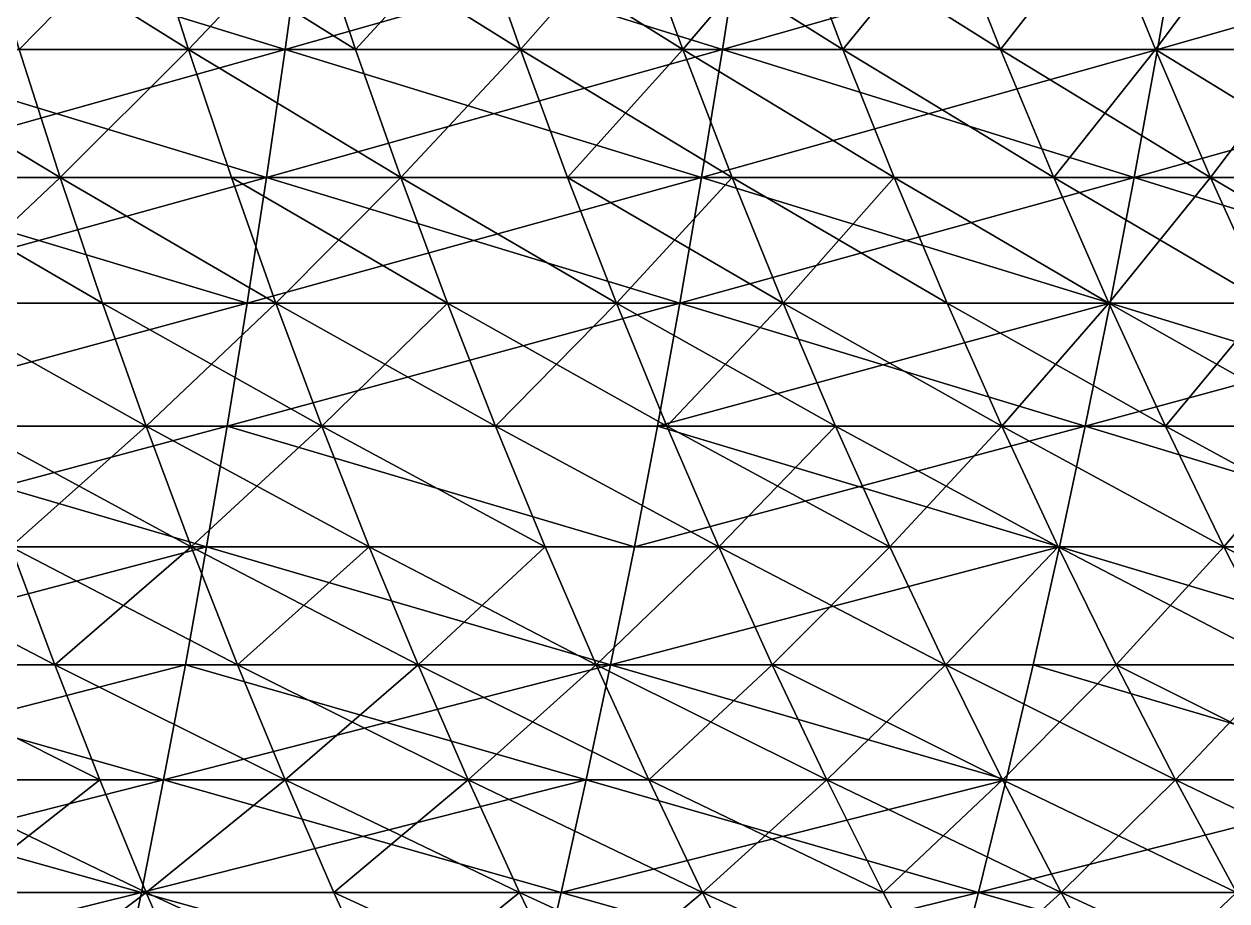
# Model space of a CAD drawing. Header units: millimetres. Extents: x -3250 to 6200, y -3250 to 3250.
# Drawn here: x 4213 to 4363.8, y -573.8 to -463.8 of the extents above; entities that cross this region are included whole.
import ezdxf

# ---------------------------------------------------------------- set-up
doc = ezdxf.new("R2010")
doc.units = ezdxf.units.MM
doc.header["$MEASUREMENT"] = 0
doc.layers.add('MESH_3D', color=2, linetype='CONTINUOUS')

msp = doc.modelspace()

# ---------------------------------------------------------------- linework, layer by layer
at = {"layer": 'MESH_3D'}
for points in [[(4192.62, -450.66, 573.36), (4245.74, -466.99, 595.05), (4190.63, -466.99, 584.63)], [(4248.01, -450.66, 26116.16), (4192.62, -450.66, 26126.64), (4190.63, -466.99, 26115.37)], [(4248.01, -450.66, 26116.16), (4190.63, -466.99, 26115.37), (4245.74, -466.99, 26104.95)], [(4192.62, -450.66, 573.36), (4248.01, -450.66, 583.84), (4245.74, -466.99, 595.05)], [(4212.38, -466.99, 1943.67), (4228.39, -450.66, 1964.4), (4207.42, -450.66, 1953.98)], [(4233.61, -466.99, 24745.78), (4207.42, -450.66, 24746.02), (4228.39, -450.66, 24735.6)], [(4233.61, -466.99, 24745.78), (4212.38, -466.99, 24756.33), (4207.42, -450.66, 24746.02)], [(4212.38, -466.99, 1943.67), (4233.61, -466.99, 1954.22), (4228.39, -450.66, 1964.4)], [(4233.61, -466.99, 1954.22), (4249.08, -450.66, 1975.34), (4228.39, -450.66, 1964.4)], [(4254.56, -466.99, 24734.71), (4228.39, -450.66, 24735.6), (4249.08, -450.66, 24724.66)], [(4254.56, -466.99, 24734.71), (4233.61, -466.99, 24745.78), (4228.39, -450.66, 24735.6)], [(4233.61, -466.99, 1954.22), (4254.56, -466.99, 1965.29), (4249.08, -450.66, 1975.34)], [(4248.01, -450.66, 583.84), (4300.57, -466.99, 606.85), (4245.74, -466.99, 595.05)], [(4303.12, -450.66, 26104.3), (4245.74, -466.99, 26104.95), (4300.57, -466.99, 26093.15)], [(4303.12, -450.66, 26104.3), (4248.01, -450.66, 26116.16), (4245.74, -466.99, 26104.95)], [(4248.01, -450.66, 583.84), (4303.12, -450.66, 595.7), (4300.57, -466.99, 606.85)], [(4254.56, -466.99, 1965.29), (4269.5, -450.66, 1986.79), (4249.08, -450.66, 1975.34)], [(4275.22, -466.99, 24723.11), (4254.56, -466.99, 24734.71), (4249.08, -450.66, 24724.66)], [(4275.22, -466.99, 24723.11), (4249.08, -450.66, 24724.66), (4269.5, -450.66, 24713.21)], [(4254.56, -466.99, 1965.29), (4275.22, -466.99, 1976.89), (4269.5, -450.66, 1986.79)], [(4275.22, -466.99, 1976.89), (4289.63, -450.66, 1998.75), (4269.5, -450.66, 1986.79)], [(4295.6, -466.99, 24711.01), (4269.5, -450.66, 24713.21), (4289.63, -450.66, 24701.25)], [(4295.6, -466.99, 24711.01), (4275.22, -466.99, 24723.11), (4269.5, -450.66, 24713.21)], [(4275.22, -466.99, 1976.89), (4295.6, -466.99, 1988.99), (4289.63, -450.66, 1998.75)], [(4295.6, -466.99, 1988.99), (4309.46, -450.66, 2011.21), (4289.63, -450.66, 1998.75)], [(4315.66, -466.99, 24698.4), (4289.63, -450.66, 24701.25), (4309.46, -450.66, 24688.79)], [(4315.66, -466.99, 24698.4), (4295.6, -466.99, 24711.01), (4289.63, -450.66, 24701.25)], [(4295.6, -466.99, 1988.99), (4315.66, -466.99, 2001.6), (4309.46, -450.66, 2011.21)], [(4300.57, -466.99, 606.85), (4357.92, -450.66, 608.92), (4355.09, -466.99, 620.01)], [(4303.12, -450.66, 595.7), (4357.92, -450.66, 608.92), (4300.57, -466.99, 606.85)], [(4357.92, -450.66, 26091.08), (4303.12, -450.66, 26104.3), (4300.57, -466.99, 26093.15)], [(4357.92, -450.66, 26091.08), (4300.57, -466.99, 26093.15), (4355.09, -466.99, 26079.99)], [(4315.66, -466.99, 2001.6), (4328.96, -450.66, 2024.15), (4309.46, -450.66, 2011.21)], [(4335.41, -466.99, 24685.3), (4309.46, -450.66, 24688.79), (4328.96, -450.66, 24675.85)], [(4335.41, -466.99, 24685.3), (4315.66, -466.99, 24698.4), (4309.46, -450.66, 24688.79)], [(4315.66, -466.99, 2001.6), (4335.41, -466.99, 2014.7), (4328.96, -450.66, 2024.15)], [(4335.41, -466.99, 2014.7), (4348.14, -450.66, 2037.58), (4328.96, -450.66, 2024.15)], [(4348.14, -450.66, 24662.42), (4335.41, -466.99, 24685.3), (4328.96, -450.66, 24675.85)], [(4335.41, -466.99, 2014.7), (4354.82, -466.99, 2028.29), (4348.14, -450.66, 2037.58)], [(4354.82, -466.99, 24671.71), (4335.41, -466.99, 24685.3), (4348.14, -450.66, 24662.42)], [(4354.82, -466.99, 2028.29), (4366.98, -450.66, 2051.49), (4348.14, -450.66, 2037.58)], [(4373.89, -466.99, 24657.63), (4354.82, -466.99, 24671.71), (4348.14, -450.66, 24662.42)], [(4373.89, -466.99, 24657.63), (4348.14, -450.66, 24662.42), (4366.98, -450.66, 24648.51)], [(4354.82, -466.99, 2028.29), (4373.89, -466.99, 2042.37), (4366.98, -450.66, 2051.49)], [(4357.92, -450.66, 608.92), (4409.27, -466.99, 634.53), (4355.09, -466.99, 620.01)], [(4412.37, -450.66, 26076.48), (4357.92, -450.66, 26091.08), (4355.09, -466.99, 26079.99)], [(4412.37, -450.66, 26076.48), (4355.09, -466.99, 26079.99), (4409.27, -466.99, 26065.47)], [(4357.92, -450.66, 608.92), (4412.37, -450.66, 623.52), (4409.27, -466.99, 634.53)], [(4190.63, -466.99, 584.63), (4243.39, -483.04, 606.66), (4188.57, -483.04, 596.29)], [(4245.74, -466.99, 26104.95), (4190.63, -466.99, 26115.37), (4188.57, -483.04, 26103.71)], [(4245.74, -466.99, 26104.95), (4188.57, -483.04, 26103.71), (4243.39, -483.04, 26093.34)], [(4190.63, -466.99, 584.63), (4245.74, -466.99, 595.05), (4243.39, -483.04, 606.66)], [(4190.91, -466.99, 1933.66), (4217.52, -483.04, 1933), (4212.38, -466.99, 1943.67)], [(4195.78, -483.04, 1922.86), (4217.52, -483.04, 1933), (4190.91, -466.99, 1933.66)], [(4217.52, -483.04, 24767), (4190.91, -466.99, 24766.34), (4212.38, -466.99, 24756.33)], [(4217.52, -483.04, 24767), (4195.78, -483.04, 24777.14), (4190.91, -466.99, 24766.34)], [(4217.52, -483.04, 1933), (4233.61, -466.99, 1954.22), (4212.38, -466.99, 1943.67)], [(4233.61, -466.99, 24745.78), (4217.52, -483.04, 24767), (4212.38, -466.99, 24756.33)], [(4217.52, -483.04, 1933), (4239.01, -483.04, 1943.68), (4233.61, -466.99, 1954.22)], [(4239.01, -483.04, 24756.32), (4217.52, -483.04, 24767), (4233.61, -466.99, 24745.78)], [(4233.61, -466.99, 1954.22), (4260.22, -483.04, 1954.89), (4254.56, -466.99, 1965.29)], [(4239.01, -483.04, 1943.68), (4260.22, -483.04, 1954.89), (4233.61, -466.99, 1954.22)], [(4260.22, -483.04, 24745.11), (4239.01, -483.04, 24756.32), (4233.61, -466.99, 24745.78)], [(4260.22, -483.04, 24745.11), (4233.61, -466.99, 24745.78), (4254.56, -466.99, 24734.71)], [(4243.39, -483.04, 606.66), (4300.57, -466.99, 606.85), (4297.94, -483.04, 618.4)], [(4245.74, -466.99, 595.05), (4300.57, -466.99, 606.85), (4243.39, -483.04, 606.66)], [(4297.94, -483.04, 26081.6), (4245.74, -466.99, 26104.95), (4243.39, -483.04, 26093.34)], [(4300.57, -466.99, 26093.15), (4245.74, -466.99, 26104.95), (4297.94, -483.04, 26081.6)], [(4260.22, -483.04, 1954.89), (4275.22, -466.99, 1976.89), (4254.56, -466.99, 1965.29)], [(4275.22, -466.99, 24723.11), (4260.22, -483.04, 24745.11), (4254.56, -466.99, 24734.71)], [(4260.22, -483.04, 1954.89), (4281.15, -483.04, 1966.63), (4275.22, -466.99, 1976.89)], [(4281.15, -483.04, 24733.37), (4260.22, -483.04, 24745.11), (4275.22, -466.99, 24723.11)], [(4281.15, -483.04, 1966.63), (4295.6, -466.99, 1988.99), (4275.22, -466.99, 1976.89)], [(4301.77, -483.04, 24721.12), (4281.15, -483.04, 24733.37), (4275.22, -466.99, 24723.11)], [(4301.77, -483.04, 24721.12), (4275.22, -466.99, 24723.11), (4295.6, -466.99, 24711.01)], [(4281.15, -483.04, 1966.63), (4301.77, -483.04, 1978.88), (4295.6, -466.99, 1988.99)], [(4295.6, -466.99, 1988.99), (4322.09, -483.04, 1991.65), (4315.66, -466.99, 2001.6)], [(4301.77, -483.04, 1978.88), (4322.09, -483.04, 1991.65), (4295.6, -466.99, 1988.99)], [(4322.09, -483.04, 24708.35), (4295.6, -466.99, 24711.01), (4315.66, -466.99, 24698.4)], [(4322.09, -483.04, 24708.35), (4301.77, -483.04, 24721.12), (4295.6, -466.99, 24711.01)], [(4300.57, -466.99, 606.85), (4352.17, -483.04, 631.49), (4297.94, -483.04, 618.4)], [(4355.09, -466.99, 26079.99), (4300.57, -466.99, 26093.15), (4297.94, -483.04, 26081.6)], [(4355.09, -466.99, 26079.99), (4297.94, -483.04, 26081.6), (4352.17, -483.04, 26068.51)], [(4300.57, -466.99, 606.85), (4355.09, -466.99, 620.01), (4352.17, -483.04, 631.49)], [(4315.66, -466.99, 2001.6), (4342.08, -483.04, 2004.92), (4335.41, -466.99, 2014.7)], [(4322.09, -483.04, 1991.65), (4342.08, -483.04, 2004.92), (4315.66, -466.99, 2001.6)], [(4342.08, -483.04, 24695.08), (4315.66, -466.99, 24698.4), (4335.41, -466.99, 24685.3)], [(4342.08, -483.04, 24695.08), (4322.09, -483.04, 24708.35), (4315.66, -466.99, 24698.4)], [(4342.08, -483.04, 2004.92), (4354.82, -466.99, 2028.29), (4335.41, -466.99, 2014.7)], [(4361.73, -483.04, 24681.32), (4335.41, -466.99, 24685.3), (4354.82, -466.99, 24671.71)], [(4361.73, -483.04, 24681.32), (4342.08, -483.04, 24695.08), (4335.41, -466.99, 24685.3)], [(4342.08, -483.04, 2004.92), (4361.73, -483.04, 2018.68), (4354.82, -466.99, 2028.29)], [(4352.17, -483.04, 631.49), (4409.27, -466.99, 634.53), (4406.06, -483.04, 645.93)], [(4355.09, -466.99, 620.01), (4409.27, -466.99, 634.53), (4352.17, -483.04, 631.49)], [(4409.27, -466.99, 26065.47), (4352.17, -483.04, 26068.51), (4406.06, -483.04, 26054.07)], [(4409.27, -466.99, 26065.47), (4355.09, -466.99, 26079.99), (4352.17, -483.04, 26068.51)], [(4361.73, -483.04, 2018.68), (4373.89, -466.99, 2042.37), (4354.82, -466.99, 2028.29)], [(4381.04, -483.04, 24667.08), (4354.82, -466.99, 24671.71), (4373.89, -466.99, 24657.63)], [(4381.04, -483.04, 24667.08), (4361.73, -483.04, 24681.32), (4354.82, -466.99, 24671.71)], [(4361.73, -483.04, 2018.68), (4381.04, -483.04, 2032.92), (4373.89, -466.99, 2042.37)], [(4188.57, -483.04, 596.29), (4240.97, -498.79, 618.66), (4186.45, -498.79, 608.34)], [(4243.39, -483.04, 26093.34), (4188.57, -483.04, 26103.71), (4186.45, -498.79, 26091.66)], [(4243.39, -483.04, 26093.34), (4186.45, -498.79, 26091.66), (4240.97, -498.79, 26081.34)], [(4188.57, -483.04, 596.29), (4243.39, -483.04, 606.66), (4240.97, -498.79, 618.66)], [(4195.78, -483.04, 1922.86), (4222.83, -498.79, 1921.97), (4217.52, -483.04, 1933)], [(4200.81, -498.79, 1911.71), (4222.83, -498.79, 1921.97), (4195.78, -483.04, 1922.86)], [(4217.52, -483.04, 24767), (4200.81, -498.79, 24788.29), (4195.78, -483.04, 24777.14)], [(4222.83, -498.79, 24778.03), (4200.81, -498.79, 24788.29), (4217.52, -483.04, 24767)], [(4217.52, -483.04, 1933), (4244.59, -498.79, 1932.79), (4239.01, -483.04, 1943.68)], [(4222.83, -498.79, 1921.97), (4244.59, -498.79, 1932.79), (4217.52, -483.04, 1933)], [(4244.59, -498.79, 24767.21), (4222.83, -498.79, 24778.03), (4217.52, -483.04, 24767)], [(4244.59, -498.79, 24767.21), (4217.52, -483.04, 24767), (4239.01, -483.04, 24756.32)], [(4244.59, -498.79, 1932.79), (4260.22, -483.04, 1954.89), (4239.01, -483.04, 1943.68)], [(4266.08, -498.79, 24755.86), (4244.59, -498.79, 24767.21), (4239.01, -483.04, 24756.32)], [(4266.08, -498.79, 24755.86), (4239.01, -483.04, 24756.32), (4260.22, -483.04, 24745.11)], [(4243.39, -483.04, 606.66), (4295.21, -498.79, 630.33), (4240.97, -498.79, 618.66)], [(4297.94, -483.04, 26081.6), (4243.39, -483.04, 26093.34), (4240.97, -498.79, 26081.34)], [(4297.94, -483.04, 26081.6), (4240.97, -498.79, 26081.34), (4295.21, -498.79, 26069.67)], [(4243.39, -483.04, 606.66), (4297.94, -483.04, 618.4), (4295.21, -498.79, 630.33)], [(4244.59, -498.79, 1932.79), (4266.08, -498.79, 1944.14), (4260.22, -483.04, 1954.89)], [(4260.22, -483.04, 1954.89), (4287.27, -498.79, 1956.03), (4281.15, -483.04, 1966.63)], [(4266.08, -498.79, 1944.14), (4287.27, -498.79, 1956.03), (4260.22, -483.04, 1954.89)], [(4287.27, -498.79, 24743.97), (4266.08, -498.79, 24755.86), (4260.22, -483.04, 24745.11)], [(4287.27, -498.79, 24743.97), (4260.22, -483.04, 24745.11), (4281.15, -483.04, 24733.37)], [(4287.27, -498.79, 1956.03), (4301.77, -483.04, 1978.88), (4281.15, -483.04, 1966.63)], [(4308.16, -498.79, 24731.56), (4287.27, -498.79, 24743.97), (4281.15, -483.04, 24733.37)], [(4308.16, -498.79, 24731.56), (4281.15, -483.04, 24733.37), (4301.77, -483.04, 24721.12)], [(4287.27, -498.79, 1956.03), (4308.16, -498.79, 1968.44), (4301.77, -483.04, 1978.88)], [(4297.94, -483.04, 618.4), (4349.15, -498.79, 643.35), (4295.21, -498.79, 630.33)], [(4352.17, -483.04, 26068.51), (4295.21, -498.79, 26069.67), (4349.15, -498.79, 26056.65)], [(4352.17, -483.04, 26068.51), (4297.94, -483.04, 26081.6), (4295.21, -498.79, 26069.67)], [(4297.94, -483.04, 618.4), (4352.17, -483.04, 631.49), (4349.15, -498.79, 643.35)], [(4308.16, -498.79, 1968.44), (4322.09, -483.04, 1991.65), (4301.77, -483.04, 1978.88)], [(4328.73, -498.79, 24718.63), (4301.77, -483.04, 24721.12), (4322.09, -483.04, 24708.35)], [(4328.73, -498.79, 24718.63), (4308.16, -498.79, 24731.56), (4301.77, -483.04, 24721.12)], [(4308.16, -498.79, 1968.44), (4328.73, -498.79, 1981.37), (4322.09, -483.04, 1991.65)], [(4322.09, -483.04, 1991.65), (4348.98, -498.79, 1994.8), (4342.08, -483.04, 2004.92)], [(4328.73, -498.79, 1981.37), (4348.98, -498.79, 1994.8), (4322.09, -483.04, 1991.65)], [(4348.98, -498.79, 24705.2), (4322.09, -483.04, 24708.35), (4342.08, -483.04, 24695.08)], [(4348.98, -498.79, 24705.2), (4328.73, -498.79, 24718.63), (4322.09, -483.04, 24708.35)], [(4348.98, -498.79, 1994.8), (4361.73, -483.04, 2018.68), (4342.08, -483.04, 2004.92)], [(4368.88, -498.79, 24691.26), (4342.08, -483.04, 24695.08), (4361.73, -483.04, 24681.32)], [(4368.88, -498.79, 24691.26), (4348.98, -498.79, 24705.2), (4342.08, -483.04, 24695.08)], [(4348.98, -498.79, 1994.8), (4368.88, -498.79, 2008.74), (4361.73, -483.04, 2018.68)], [(4352.17, -483.04, 631.49), (4402.75, -498.79, 657.71), (4349.15, -498.79, 643.35)], [(4402.75, -498.79, 26042.29), (4352.17, -483.04, 26068.51), (4349.15, -498.79, 26056.65)], [(4352.17, -483.04, 631.49), (4406.06, -483.04, 645.93), (4402.75, -498.79, 657.71)], [(4406.06, -483.04, 26054.07), (4352.17, -483.04, 26068.51), (4402.75, -498.79, 26042.29)], [(4361.73, -483.04, 2018.68), (4388.43, -498.79, 2023.17), (4381.04, -483.04, 2032.92)], [(4368.88, -498.79, 2008.74), (4388.43, -498.79, 2023.17), (4361.73, -483.04, 2018.68)], [(4381.04, -483.04, 24667.08), (4368.88, -498.79, 24691.26), (4361.73, -483.04, 24681.32)], [(4184.25, -514.23, 620.78), (4240.97, -498.79, 618.66), (4238.46, -514.23, 631.04)], [(4186.45, -498.79, 608.34), (4240.97, -498.79, 618.66), (4184.25, -514.23, 620.78)], [(4240.97, -498.79, 26081.34), (4186.45, -498.79, 26091.66), (4184.25, -514.23, 26079.22)], [(4240.97, -498.79, 26081.34), (4184.25, -514.23, 26079.22), (4238.46, -514.23, 26068.96)], [(4200.81, -498.79, 1911.71), (4228.31, -514.23, 1910.6), (4222.83, -498.79, 1921.97)], [(4206.01, -514.23, 1900.19), (4228.31, -514.23, 1910.6), (4200.81, -498.79, 1911.71)], [(4228.31, -514.23, 24789.4), (4206.01, -514.23, 24799.81), (4200.81, -498.79, 24788.29)], [(4228.31, -514.23, 24789.4), (4200.81, -498.79, 24788.29), (4222.83, -498.79, 24778.03)], [(4228.31, -514.23, 1910.6), (4244.59, -498.79, 1932.79), (4222.83, -498.79, 1921.97)], [(4250.35, -514.23, 24778.45), (4222.83, -498.79, 24778.03), (4244.59, -498.79, 24767.21)], [(4250.35, -514.23, 24778.45), (4228.31, -514.23, 24789.4), (4222.83, -498.79, 24778.03)], [(4228.31, -514.23, 1910.6), (4250.35, -514.23, 1921.55), (4244.59, -498.79, 1932.79)], [(4238.46, -514.23, 631.04), (4295.21, -498.79, 630.33), (4292.4, -514.23, 642.64)], [(4240.97, -498.79, 618.66), (4295.21, -498.79, 630.33), (4238.46, -514.23, 631.04)], [(4295.21, -498.79, 26069.67), (4240.97, -498.79, 26081.34), (4238.46, -514.23, 26068.96)], [(4295.21, -498.79, 26069.67), (4238.46, -514.23, 26068.96), (4292.4, -514.23, 26057.36)], [(4250.35, -514.23, 1921.55), (4266.08, -498.79, 1944.14), (4244.59, -498.79, 1932.79)], [(4272.12, -514.23, 24766.95), (4244.59, -498.79, 24767.21), (4266.08, -498.79, 24755.86)], [(4272.12, -514.23, 24766.95), (4250.35, -514.23, 24778.45), (4244.59, -498.79, 24767.21)], [(4250.35, -514.23, 1921.55), (4272.12, -514.23, 1933.05), (4266.08, -498.79, 1944.14)], [(4272.12, -514.23, 1933.05), (4287.27, -498.79, 1956.03), (4266.08, -498.79, 1944.14)], [(4293.58, -514.23, 24754.91), (4272.12, -514.23, 24766.95), (4266.08, -498.79, 24755.86)], [(4293.58, -514.23, 24754.91), (4266.08, -498.79, 24755.86), (4287.27, -498.79, 24743.97)], [(4272.12, -514.23, 1933.05), (4293.58, -514.23, 1945.09), (4287.27, -498.79, 1956.03)], [(4287.27, -498.79, 1956.03), (4314.74, -514.23, 1957.66), (4308.16, -498.79, 1968.44)], [(4293.58, -514.23, 1945.09), (4314.74, -514.23, 1957.66), (4287.27, -498.79, 1956.03)], [(4308.16, -498.79, 24731.56), (4293.58, -514.23, 24754.91), (4287.27, -498.79, 24743.97)], [(4295.21, -498.79, 630.33), (4346.03, -514.23, 655.59), (4292.4, -514.23, 642.64)], [(4349.15, -498.79, 26056.65), (4295.21, -498.79, 26069.67), (4292.4, -514.23, 26057.36)], [(4349.15, -498.79, 26056.65), (4292.4, -514.23, 26057.36), (4346.03, -514.23, 26044.41)], [(4314.74, -514.23, 24742.34), (4293.58, -514.23, 24754.91), (4308.16, -498.79, 24731.56)], [(4295.21, -498.79, 630.33), (4349.15, -498.79, 643.35), (4346.03, -514.23, 655.59)], [(4308.16, -498.79, 1968.44), (4335.58, -514.23, 1970.76), (4328.73, -498.79, 1981.37)], [(4314.74, -514.23, 1957.66), (4335.58, -514.23, 1970.76), (4308.16, -498.79, 1968.44)], [(4335.58, -514.23, 24729.24), (4314.74, -514.23, 24742.34), (4308.16, -498.79, 24731.56)], [(4335.58, -514.23, 24729.24), (4308.16, -498.79, 24731.56), (4328.73, -498.79, 24718.63)], [(4335.58, -514.23, 1970.76), (4348.98, -498.79, 1994.8), (4328.73, -498.79, 1981.37)], [(4356.09, -514.23, 24715.63), (4335.58, -514.23, 24729.24), (4328.73, -498.79, 24718.63)], [(4356.09, -514.23, 24715.63), (4328.73, -498.79, 24718.63), (4348.98, -498.79, 24705.2)], [(4335.58, -514.23, 1970.76), (4356.09, -514.23, 1984.37), (4348.98, -498.79, 1994.8)], [(4349.15, -498.79, 643.35), (4399.33, -514.23, 669.87), (4346.03, -514.23, 655.59)], [(4402.75, -498.79, 26042.29), (4346.03, -514.23, 26044.41), (4399.33, -514.23, 26030.13)], [(4402.75, -498.79, 26042.29), (4349.15, -498.79, 26056.65), (4346.03, -514.23, 26044.41)], [(4356.09, -514.23, 1984.37), (4368.88, -498.79, 2008.74), (4348.98, -498.79, 1994.8)], [(4376.25, -514.23, 24701.52), (4348.98, -498.79, 24705.2), (4368.88, -498.79, 24691.26)], [(4376.25, -514.23, 24701.52), (4356.09, -514.23, 24715.63), (4348.98, -498.79, 24705.2)], [(4349.15, -498.79, 643.35), (4402.75, -498.79, 657.71), (4399.33, -514.23, 669.87)], [(4356.09, -514.23, 1984.37), (4376.25, -514.23, 1998.48), (4368.88, -498.79, 2008.74)], [(4184.25, -514.23, 620.78), (4235.89, -529.35, 643.79), (4182, -529.35, 633.6)], [(4238.46, -514.23, 26068.96), (4184.25, -514.23, 26079.22), (4182, -529.35, 26066.4)], [(4238.46, -514.23, 26068.96), (4182, -529.35, 26066.4), (4235.89, -529.35, 26056.21)], [(4184.25, -514.23, 620.78), (4238.46, -514.23, 631.04), (4235.89, -529.35, 643.79)], [(4206.01, -514.23, 1900.19), (4233.96, -529.35, 1898.87), (4228.31, -514.23, 1910.6)], [(4211.36, -529.35, 1888.33), (4233.96, -529.35, 1898.87), (4206.01, -514.23, 1900.19)], [(4228.31, -514.23, 24789.4), (4211.36, -529.35, 24811.67), (4206.01, -514.23, 24799.81)], [(4233.96, -529.35, 24801.13), (4211.36, -529.35, 24811.67), (4228.31, -514.23, 24789.4)], [(4233.96, -529.35, 1898.87), (4250.35, -514.23, 1921.55), (4228.31, -514.23, 1910.6)], [(4256.29, -529.35, 24790.03), (4233.96, -529.35, 24801.13), (4228.31, -514.23, 24789.4)], [(4256.29, -529.35, 24790.03), (4228.31, -514.23, 24789.4), (4250.35, -514.23, 24778.45)], [(4233.96, -529.35, 1898.87), (4256.29, -529.35, 1909.97), (4250.35, -514.23, 1921.55)], [(4238.46, -514.23, 631.04), (4289.51, -529.35, 655.33), (4235.89, -529.35, 643.79)], [(4289.51, -529.35, 26044.67), (4238.46, -514.23, 26068.96), (4235.89, -529.35, 26056.21)], [(4238.46, -514.23, 631.04), (4292.4, -514.23, 642.64), (4289.51, -529.35, 655.33)], [(4292.4, -514.23, 26057.36), (4238.46, -514.23, 26068.96), (4289.51, -529.35, 26044.67)], [(4250.35, -514.23, 1921.55), (4278.34, -529.35, 1921.62), (4272.12, -514.23, 1933.05)], [(4256.29, -529.35, 1909.97), (4278.34, -529.35, 1921.62), (4250.35, -514.23, 1921.55)], [(4278.34, -529.35, 24778.38), (4256.29, -529.35, 24790.03), (4250.35, -514.23, 24778.45)], [(4278.34, -529.35, 24778.38), (4250.35, -514.23, 24778.45), (4272.12, -514.23, 24766.95)], [(4272.12, -514.23, 1933.05), (4300.09, -529.35, 1933.82), (4293.58, -514.23, 1945.09)], [(4278.34, -529.35, 1921.62), (4300.09, -529.35, 1933.82), (4272.12, -514.23, 1933.05)], [(4300.09, -529.35, 24766.18), (4278.34, -529.35, 24778.38), (4272.12, -514.23, 24766.95)], [(4300.09, -529.35, 24766.18), (4272.12, -514.23, 24766.95), (4293.58, -514.23, 24754.91)], [(4292.4, -514.23, 642.64), (4342.82, -529.35, 668.2), (4289.51, -529.35, 655.33)], [(4346.03, -514.23, 26044.41), (4292.4, -514.23, 26057.36), (4289.51, -529.35, 26044.67)], [(4346.03, -514.23, 26044.41), (4289.51, -529.35, 26044.67), (4342.82, -529.35, 26031.8)], [(4292.4, -514.23, 642.64), (4346.03, -514.23, 655.59), (4342.82, -529.35, 668.2)], [(4300.09, -529.35, 1933.82), (4314.74, -514.23, 1957.66), (4293.58, -514.23, 1945.09)], [(4321.53, -529.35, 24753.44), (4300.09, -529.35, 24766.18), (4293.58, -514.23, 24754.91)], [(4321.53, -529.35, 24753.44), (4293.58, -514.23, 24754.91), (4314.74, -514.23, 24742.34)], [(4300.09, -529.35, 1933.82), (4321.53, -529.35, 1946.56), (4314.74, -514.23, 1957.66)], [(4321.53, -529.35, 1946.56), (4335.58, -514.23, 1970.76), (4314.74, -514.23, 1957.66)], [(4342.64, -529.35, 24740.17), (4321.53, -529.35, 24753.44), (4314.74, -514.23, 24742.34)], [(4342.64, -529.35, 24740.17), (4314.74, -514.23, 24742.34), (4335.58, -514.23, 24729.24)], [(4321.53, -529.35, 1946.56), (4342.64, -529.35, 1959.83), (4335.58, -514.23, 1970.76)], [(4335.58, -514.23, 1970.76), (4363.42, -529.35, 1973.62), (4356.09, -514.23, 1984.37)], [(4342.64, -529.35, 1959.83), (4363.42, -529.35, 1973.62), (4335.58, -514.23, 1970.76)], [(4363.42, -529.35, 24726.38), (4335.58, -514.23, 24729.24), (4356.09, -514.23, 24715.63)], [(4363.42, -529.35, 24726.38), (4342.64, -529.35, 24740.17), (4335.58, -514.23, 24729.24)], [(4346.03, -514.23, 655.59), (4395.8, -529.35, 682.4), (4342.82, -529.35, 668.2)], [(4395.8, -529.35, 26017.6), (4346.03, -514.23, 26044.41), (4342.82, -529.35, 26031.8)], [(4346.03, -514.23, 655.59), (4399.33, -514.23, 669.87), (4395.8, -529.35, 682.4)], [(4399.33, -514.23, 26030.13), (4346.03, -514.23, 26044.41), (4395.8, -529.35, 26017.6)], [(4363.42, -529.35, 1973.62), (4376.25, -514.23, 1998.48), (4356.09, -514.23, 1984.37)], [(4383.85, -529.35, 24712.08), (4363.42, -529.35, 24726.38), (4356.09, -514.23, 24715.63)], [(4383.85, -529.35, 24712.08), (4356.09, -514.23, 24715.63), (4376.25, -514.23, 24701.52)], [(4363.42, -529.35, 1973.62), (4383.85, -529.35, 1987.92), (4376.25, -514.23, 1998.48)], [(4179.67, -544.14, 646.78), (4235.89, -529.35, 643.79), (4233.23, -544.14, 656.91)], [(4182, -529.35, 633.6), (4235.89, -529.35, 643.79), (4179.67, -544.14, 646.78)], [(4235.89, -529.35, 26056.21), (4182, -529.35, 26066.4), (4179.67, -544.14, 26053.22)], [(4235.89, -529.35, 26056.21), (4179.67, -544.14, 26053.22), (4233.23, -544.14, 26043.09)], [(4216.86, -544.14, 24823.86), (4193.7, -544.14, 24833.97), (4188.5, -529.35, 24821.64)], [(4216.86, -544.14, 24823.86), (4188.5, -529.35, 24821.64), (4211.36, -529.35, 24811.67)], [(4193.7, -544.14, 1866.03), (4216.86, -544.14, 1876.14), (4211.36, -529.35, 1888.33)], [(4211.36, -529.35, 1888.33), (4239.77, -544.14, 1886.82), (4233.96, -529.35, 1898.87)], [(4216.86, -544.14, 1876.14), (4239.77, -544.14, 1886.82), (4211.36, -529.35, 1888.33)], [(4233.96, -529.35, 24801.13), (4216.86, -544.14, 24823.86), (4211.36, -529.35, 24811.67)], [(4239.77, -544.14, 24813.18), (4216.86, -544.14, 24823.86), (4233.96, -529.35, 24801.13)], [(4235.89, -529.35, 643.79), (4286.53, -544.14, 668.38), (4233.23, -544.14, 656.91)], [(4286.53, -544.14, 26031.62), (4235.89, -529.35, 26056.21), (4233.23, -544.14, 26043.09)], [(4239.77, -544.14, 1886.82), (4256.29, -529.35, 1909.97), (4233.96, -529.35, 1898.87)], [(4262.4, -544.14, 24801.94), (4233.96, -529.35, 24801.13), (4256.29, -529.35, 24790.03)], [(4262.4, -544.14, 24801.94), (4239.77, -544.14, 24813.18), (4233.96, -529.35, 24801.13)], [(4235.89, -529.35, 643.79), (4289.51, -529.35, 655.33), (4286.53, -544.14, 668.38)], [(4289.51, -529.35, 26044.67), (4235.89, -529.35, 26056.21), (4286.53, -544.14, 26031.62)], [(4239.77, -544.14, 1886.82), (4262.4, -544.14, 1898.06), (4256.29, -529.35, 1909.97)], [(4262.4, -544.14, 1898.06), (4278.34, -529.35, 1921.62), (4256.29, -529.35, 1909.97)], [(4284.74, -544.14, 24790.13), (4262.4, -544.14, 24801.94), (4256.29, -529.35, 24790.03)], [(4284.74, -544.14, 24790.13), (4256.29, -529.35, 24790.03), (4278.34, -529.35, 24778.38)], [(4262.4, -544.14, 1898.06), (4284.74, -544.14, 1909.87), (4278.34, -529.35, 1921.62)], [(4284.74, -544.14, 1909.87), (4300.09, -529.35, 1933.82), (4278.34, -529.35, 1921.62)], [(4300.09, -529.35, 24766.18), (4284.74, -544.14, 24790.13), (4278.34, -529.35, 24778.38)], [(4284.74, -544.14, 1909.87), (4306.78, -544.14, 1922.23), (4300.09, -529.35, 1933.82)], [(4306.78, -544.14, 24777.77), (4284.74, -544.14, 24790.13), (4300.09, -529.35, 24766.18)], [(4286.53, -544.14, 668.38), (4342.82, -529.35, 668.2), (4339.52, -544.14, 681.17)], [(4289.51, -529.35, 655.33), (4342.82, -529.35, 668.2), (4286.53, -544.14, 668.38)], [(4342.82, -529.35, 26031.8), (4286.53, -544.14, 26031.62), (4339.52, -544.14, 26018.83)], [(4342.82, -529.35, 26031.8), (4289.51, -529.35, 26044.67), (4286.53, -544.14, 26031.62)], [(4306.78, -544.14, 1922.23), (4321.53, -529.35, 1946.56), (4300.09, -529.35, 1933.82)], [(4328.51, -544.14, 24764.86), (4300.09, -529.35, 24766.18), (4321.53, -529.35, 24753.44)], [(4328.51, -544.14, 24764.86), (4306.78, -544.14, 24777.77), (4300.09, -529.35, 24766.18)], [(4306.78, -544.14, 1922.23), (4328.51, -544.14, 1935.14), (4321.53, -529.35, 1946.56)], [(4328.51, -544.14, 1935.14), (4342.64, -529.35, 1959.83), (4321.53, -529.35, 1946.56)], [(4342.64, -529.35, 24740.17), (4328.51, -544.14, 24764.86), (4321.53, -529.35, 24753.44)], [(4328.51, -544.14, 1935.14), (4349.9, -544.14, 1948.58), (4342.64, -529.35, 1959.83)], [(4349.9, -544.14, 24751.42), (4328.51, -544.14, 24764.86), (4342.64, -529.35, 24740.17)], [(4342.82, -529.35, 668.2), (4392.18, -544.14, 695.28), (4339.52, -544.14, 681.17)], [(4392.18, -544.14, 26004.72), (4342.82, -529.35, 26031.8), (4339.52, -544.14, 26018.83)], [(4349.9, -544.14, 1948.58), (4363.42, -529.35, 1973.62), (4342.64, -529.35, 1959.83)], [(4370.96, -544.14, 24737.44), (4349.9, -544.14, 24751.42), (4342.64, -529.35, 24740.17)], [(4370.96, -544.14, 24737.44), (4342.64, -529.35, 24740.17), (4363.42, -529.35, 24726.38)], [(4342.82, -529.35, 668.2), (4395.8, -529.35, 682.4), (4392.18, -544.14, 695.28)], [(4395.8, -529.35, 26017.6), (4342.82, -529.35, 26031.8), (4392.18, -544.14, 26004.72)], [(4349.9, -544.14, 1948.58), (4370.96, -544.14, 1962.56), (4363.42, -529.35, 1973.62)], [(4370.96, -544.14, 1962.56), (4383.85, -529.35, 1987.92), (4363.42, -529.35, 1973.62)], [(4391.66, -544.14, 24722.95), (4363.42, -529.35, 24726.38), (4383.85, -529.35, 24712.08)], [(4391.66, -544.14, 24722.95), (4370.96, -544.14, 24737.44), (4363.42, -529.35, 24726.38)], [(4177.28, -558.59, 660.31), (4233.23, -544.14, 656.91), (4230.51, -558.59, 670.39)], [(4179.67, -544.14, 646.78), (4233.23, -544.14, 656.91), (4177.28, -558.59, 660.31)], [(4230.51, -558.59, 26029.61), (4179.67, -544.14, 26053.22), (4177.28, -558.59, 26039.69)], [(4233.23, -544.14, 26043.09), (4179.67, -544.14, 26053.22), (4230.51, -558.59, 26029.61)], [(4193.7, -544.14, 1866.03), (4222.52, -558.59, 1863.6), (4216.86, -544.14, 1876.14)], [(4199.04, -558.59, 1853.36), (4222.52, -558.59, 1863.6), (4193.7, -544.14, 1866.03)], [(4222.52, -558.59, 24836.4), (4199.04, -558.59, 24846.64), (4193.7, -544.14, 24833.97)], [(4222.52, -558.59, 24836.4), (4193.7, -544.14, 24833.97), (4216.86, -544.14, 24823.86)], [(4216.86, -544.14, 1876.14), (4245.73, -558.59, 1874.43), (4239.77, -544.14, 1886.82)], [(4222.52, -558.59, 1863.6), (4245.73, -558.59, 1874.43), (4216.86, -544.14, 1876.14)], [(4245.73, -558.59, 24825.57), (4222.52, -558.59, 24836.4), (4216.86, -544.14, 24823.86)], [(4245.73, -558.59, 24825.57), (4216.86, -544.14, 24823.86), (4239.77, -544.14, 24813.18)], [(4233.23, -544.14, 656.91), (4283.47, -558.59, 681.78), (4230.51, -558.59, 670.39)], [(4286.53, -544.14, 26031.62), (4230.51, -558.59, 26029.61), (4283.47, -558.59, 26018.22)], [(4286.53, -544.14, 26031.62), (4233.23, -544.14, 26043.09), (4230.51, -558.59, 26029.61)], [(4233.23, -544.14, 656.91), (4286.53, -544.14, 668.38), (4283.47, -558.59, 681.78)], [(4245.73, -558.59, 1874.43), (4262.4, -544.14, 1898.06), (4239.77, -544.14, 1886.82)], [(4268.67, -558.59, 24814.17), (4245.73, -558.59, 24825.57), (4239.77, -544.14, 24813.18)], [(4268.67, -558.59, 24814.17), (4239.77, -544.14, 24813.18), (4262.4, -544.14, 24801.94)], [(4245.73, -558.59, 1874.43), (4268.67, -558.59, 1885.83), (4262.4, -544.14, 1898.06)], [(4268.67, -558.59, 1885.83), (4284.74, -544.14, 1909.87), (4262.4, -544.14, 1898.06)], [(4291.31, -558.59, 24802.2), (4268.67, -558.59, 24814.17), (4262.4, -544.14, 24801.94)], [(4291.31, -558.59, 24802.2), (4262.4, -544.14, 24801.94), (4284.74, -544.14, 24790.13)], [(4268.67, -558.59, 1885.83), (4291.31, -558.59, 1897.8), (4284.74, -544.14, 1909.87)], [(4286.53, -544.14, 668.38), (4336.13, -558.59, 694.49), (4283.47, -558.59, 681.78)], [(4336.13, -558.59, 26005.51), (4286.53, -544.14, 26031.62), (4283.47, -558.59, 26018.22)], [(4291.31, -558.59, 1897.8), (4306.78, -544.14, 1922.23), (4284.74, -544.14, 1909.87)], [(4313.65, -558.59, 24789.67), (4284.74, -544.14, 24790.13), (4306.78, -544.14, 24777.77)], [(4313.65, -558.59, 24789.67), (4291.31, -558.59, 24802.2), (4284.74, -544.14, 24790.13)], [(4286.53, -544.14, 668.38), (4339.52, -544.14, 681.17), (4336.13, -558.59, 694.49)], [(4339.52, -544.14, 26018.83), (4286.53, -544.14, 26031.62), (4336.13, -558.59, 26005.51)], [(4291.31, -558.59, 1897.8), (4313.65, -558.59, 1910.33), (4306.78, -544.14, 1922.23)], [(4313.65, -558.59, 1910.33), (4328.51, -544.14, 1935.14), (4306.78, -544.14, 1922.23)], [(4335.67, -558.59, 24776.59), (4313.65, -558.59, 24789.67), (4306.78, -544.14, 24777.77)], [(4335.67, -558.59, 24776.59), (4306.78, -544.14, 24777.77), (4328.51, -544.14, 24764.86)], [(4313.65, -558.59, 1910.33), (4335.67, -558.59, 1923.41), (4328.51, -544.14, 1935.14)], [(4335.67, -558.59, 1923.41), (4349.9, -544.14, 1948.58), (4328.51, -544.14, 1935.14)], [(4357.36, -558.59, 24762.96), (4328.51, -544.14, 24764.86), (4349.9, -544.14, 24751.42)], [(4357.36, -558.59, 24762.96), (4335.67, -558.59, 24776.59), (4328.51, -544.14, 24764.86)], [(4335.67, -558.59, 1923.41), (4357.36, -558.59, 1937.04), (4349.9, -544.14, 1948.58)], [(4339.52, -544.14, 681.17), (4388.45, -558.59, 708.51), (4336.13, -558.59, 694.49)], [(4388.45, -558.59, 25991.49), (4339.52, -544.14, 26018.83), (4336.13, -558.59, 26005.51)], [(4339.52, -544.14, 681.17), (4392.18, -544.14, 695.28), (4388.45, -558.59, 708.51)], [(4392.18, -544.14, 26004.72), (4339.52, -544.14, 26018.83), (4388.45, -558.59, 25991.49)], [(4357.36, -558.59, 1937.04), (4370.96, -544.14, 1962.56), (4349.9, -544.14, 1948.58)], [(4378.7, -558.59, 24748.8), (4357.36, -558.59, 24762.96), (4349.9, -544.14, 24751.42)], [(4378.7, -558.59, 24748.8), (4349.9, -544.14, 24751.42), (4370.96, -544.14, 24737.44)], [(4357.36, -558.59, 1937.04), (4378.7, -558.59, 1951.2), (4370.96, -544.14, 1962.56)], [(4177.28, -558.59, 660.31), (4227.72, -572.69, 684.21), (4174.84, -572.69, 674.2)], [(4230.51, -558.59, 26029.61), (4174.84, -572.69, 26025.8), (4227.72, -572.69, 26015.79)], [(4230.51, -558.59, 26029.61), (4177.28, -558.59, 26039.69), (4174.84, -572.69, 26025.8)], [(4177.28, -558.59, 660.31), (4230.51, -558.59, 670.39), (4227.72, -572.69, 684.21)], [(4204.52, -572.69, 1840.36), (4222.52, -558.59, 1863.6), (4199.04, -558.59, 1853.36)], [(4228.32, -572.69, 24849.25), (4199.04, -558.59, 24846.64), (4222.52, -558.59, 24836.4)], [(4228.32, -572.69, 24849.25), (4204.52, -572.69, 24859.64), (4199.04, -558.59, 24846.64)], [(4204.52, -572.69, 1840.36), (4228.32, -572.69, 1850.75), (4222.52, -558.59, 1863.6)], [(4228.32, -572.69, 1850.75), (4245.73, -558.59, 1874.43), (4222.52, -558.59, 1863.6)], [(4245.73, -558.59, 24825.57), (4228.32, -572.69, 24849.25), (4222.52, -558.59, 24836.4)], [(4230.51, -558.59, 670.39), (4280.33, -572.69, 695.53), (4227.72, -572.69, 684.21)], [(4283.47, -558.59, 26018.22), (4227.72, -572.69, 26015.79), (4280.33, -572.69, 26004.47)], [(4283.47, -558.59, 26018.22), (4230.51, -558.59, 26029.61), (4227.72, -572.69, 26015.79)], [(4228.32, -572.69, 1850.75), (4251.85, -572.69, 1861.72), (4245.73, -558.59, 1874.43)], [(4251.85, -572.69, 24838.28), (4228.32, -572.69, 24849.25), (4245.73, -558.59, 24825.57)], [(4230.51, -558.59, 670.39), (4283.47, -558.59, 681.78), (4280.33, -572.69, 695.53)], [(4251.85, -572.69, 1861.72), (4268.67, -558.59, 1885.83), (4245.73, -558.59, 1874.43)], [(4275.1, -572.69, 24826.72), (4251.85, -572.69, 24838.28), (4245.73, -558.59, 24825.57)], [(4275.1, -572.69, 24826.72), (4245.73, -558.59, 24825.57), (4268.67, -558.59, 24814.17)], [(4251.85, -572.69, 1861.72), (4275.1, -572.69, 1873.28), (4268.67, -558.59, 1885.83)], [(4268.67, -558.59, 1885.83), (4298.06, -572.69, 1885.41), (4291.31, -558.59, 1897.8)], [(4275.1, -572.69, 1873.28), (4298.06, -572.69, 1885.41), (4268.67, -558.59, 1885.83)], [(4298.06, -572.69, 24814.59), (4268.67, -558.59, 24814.17), (4291.31, -558.59, 24802.2)], [(4298.06, -572.69, 24814.59), (4275.1, -572.69, 24826.72), (4268.67, -558.59, 24814.17)], [(4283.47, -558.59, 681.78), (4332.65, -572.69, 708.16), (4280.33, -572.69, 695.53)], [(4336.13, -558.59, 26005.51), (4283.47, -558.59, 26018.22), (4280.33, -572.69, 26004.47)], [(4336.13, -558.59, 26005.51), (4280.33, -572.69, 26004.47), (4332.65, -572.69, 25991.84)], [(4283.47, -558.59, 681.78), (4336.13, -558.59, 694.49), (4332.65, -572.69, 708.16)], [(4298.06, -572.69, 1885.41), (4313.65, -558.59, 1910.33), (4291.31, -558.59, 1897.8)], [(4320.71, -572.69, 24801.89), (4298.06, -572.69, 24814.59), (4291.31, -558.59, 24802.2)], [(4320.71, -572.69, 24801.89), (4291.31, -558.59, 24802.2), (4313.65, -558.59, 24789.67)], [(4298.06, -572.69, 1885.41), (4320.71, -572.69, 1898.11), (4313.65, -558.59, 1910.33)], [(4320.71, -572.69, 1898.11), (4335.67, -558.59, 1923.41), (4313.65, -558.59, 1910.33)], [(4343.03, -572.69, 24788.63), (4313.65, -558.59, 24789.67), (4335.67, -558.59, 24776.59)], [(4343.03, -572.69, 24788.63), (4320.71, -572.69, 24801.89), (4313.65, -558.59, 24789.67)], [(4320.71, -572.69, 1898.11), (4343.03, -572.69, 1911.37), (4335.67, -558.59, 1923.41)], [(4332.65, -572.69, 708.16), (4388.45, -558.59, 708.51), (4384.63, -572.69, 722.09)], [(4336.13, -558.59, 694.49), (4388.45, -558.59, 708.51), (4332.65, -572.69, 708.16)], [(4388.45, -558.59, 25991.49), (4336.13, -558.59, 26005.51), (4332.65, -572.69, 25991.84)], [(4388.45, -558.59, 25991.49), (4332.65, -572.69, 25991.84), (4384.63, -572.69, 25977.91)], [(4335.67, -558.59, 1923.41), (4365.01, -572.69, 1925.19), (4357.36, -558.59, 1937.04)], [(4343.03, -572.69, 1911.37), (4365.01, -572.69, 1925.19), (4335.67, -558.59, 1923.41)], [(4357.36, -558.59, 24762.96), (4343.03, -572.69, 24788.63), (4335.67, -558.59, 24776.59)], [(4365.01, -572.69, 24774.81), (4343.03, -572.69, 24788.63), (4357.36, -558.59, 24762.96)], [(4365.01, -572.69, 1925.19), (4378.7, -558.59, 1951.2), (4357.36, -558.59, 1937.04)], [(4386.65, -572.69, 24760.45), (4357.36, -558.59, 24762.96), (4378.7, -558.59, 24748.8)], [(4386.65, -572.69, 24760.45), (4365.01, -572.69, 24774.81), (4357.36, -558.59, 24762.96)], [(4172.33, -586.44, 688.44), (4227.72, -572.69, 684.21), (4224.85, -586.44, 698.37)], [(4174.84, -572.69, 674.2), (4227.72, -572.69, 684.21), (4172.33, -586.44, 688.44)], [(4227.72, -572.69, 26015.79), (4174.84, -572.69, 26025.8), (4172.33, -586.44, 26011.56)], [(4227.72, -572.69, 26015.79), (4172.33, -586.44, 26011.56), (4224.85, -586.44, 26001.63)], [(4210.13, -586.44, 1827.05), (4228.32, -572.69, 1850.75), (4204.52, -572.69, 1840.36)], [(4234.26, -586.44, 24862.42), (4210.13, -586.44, 24872.95), (4204.52, -572.69, 24859.64)], [(4234.26, -586.44, 24862.42), (4204.52, -572.69, 24859.64), (4228.32, -572.69, 24849.25)], [(4210.13, -586.44, 1827.05), (4234.26, -586.44, 1837.58), (4228.32, -572.69, 1850.75)], [(4227.72, -572.69, 684.21), (4277.12, -586.44, 709.62), (4224.85, -586.44, 698.37)], [(4277.12, -586.44, 25990.38), (4227.72, -572.69, 26015.79), (4224.85, -586.44, 26001.63)], [(4227.72, -572.69, 684.21), (4280.33, -572.69, 695.53), (4277.12, -586.44, 709.62)], [(4280.33, -572.69, 26004.47), (4227.72, -572.69, 26015.79), (4277.12, -586.44, 25990.38)], [(4228.32, -572.69, 1850.75), (4258.12, -586.44, 1848.7), (4251.85, -572.69, 1861.72)], [(4234.26, -586.44, 1837.58), (4258.12, -586.44, 1848.7), (4228.32, -572.69, 1850.75)], [(4258.12, -586.44, 24851.3), (4234.26, -586.44, 24862.42), (4228.32, -572.69, 24849.25)], [(4258.12, -586.44, 24851.3), (4228.32, -572.69, 24849.25), (4251.85, -572.69, 24838.28)], [(4258.12, -586.44, 1848.7), (4275.1, -572.69, 1873.28), (4251.85, -572.69, 1861.72)], [(4281.7, -586.44, 24839.58), (4251.85, -572.69, 24838.28), (4275.1, -572.69, 24826.72)], [(4281.7, -586.44, 24839.58), (4258.12, -586.44, 24851.3), (4251.85, -572.69, 24838.28)], [(4258.12, -586.44, 1848.7), (4281.7, -586.44, 1860.42), (4275.1, -572.69, 1873.28)], [(4281.7, -586.44, 1860.42), (4298.06, -572.69, 1885.41), (4275.1, -572.69, 1873.28)], [(4304.97, -586.44, 24827.28), (4281.7, -586.44, 24839.58), (4275.1, -572.69, 24826.72)], [(4304.97, -586.44, 24827.28), (4275.1, -572.69, 24826.72), (4298.06, -572.69, 24814.59)], [(4280.33, -572.69, 695.53), (4329.08, -586.44, 722.16), (4277.12, -586.44, 709.62)], [(4332.65, -572.69, 25991.84), (4280.33, -572.69, 26004.47), (4277.12, -586.44, 25990.38)], [(4332.65, -572.69, 25991.84), (4277.12, -586.44, 25990.38), (4329.08, -586.44, 25977.84)], [(4280.33, -572.69, 695.53), (4332.65, -572.69, 708.16), (4329.08, -586.44, 722.16)], [(4281.7, -586.44, 1860.42), (4304.97, -586.44, 1872.72), (4298.06, -572.69, 1885.41)], [(4298.06, -572.69, 1885.41), (4327.93, -586.44, 1885.6), (4320.71, -572.69, 1898.11)], [(4304.97, -586.44, 1872.72), (4327.93, -586.44, 1885.6), (4298.06, -572.69, 1885.41)], [(4327.93, -586.44, 24814.4), (4298.06, -572.69, 24814.59), (4320.71, -572.69, 24801.89)], [(4327.93, -586.44, 24814.4), (4304.97, -586.44, 24827.28), (4298.06, -572.69, 24814.59)], [(4327.93, -586.44, 1885.6), (4343.03, -572.69, 1911.37), (4320.71, -572.69, 1898.11)], [(4343.03, -572.69, 24788.63), (4327.93, -586.44, 24814.4), (4320.71, -572.69, 24801.89)], [(4327.93, -586.44, 1885.6), (4350.56, -586.44, 1899.04), (4343.03, -572.69, 1911.37)], [(4350.56, -586.44, 24800.96), (4327.93, -586.44, 24814.4), (4343.03, -572.69, 24788.63)], [(4329.08, -586.44, 722.16), (4384.63, -572.69, 722.09), (4380.72, -586.44, 736)], [(4332.65, -572.69, 708.16), (4384.63, -572.69, 722.09), (4329.08, -586.44, 722.16)], [(4380.72, -586.44, 25964), (4332.65, -572.69, 25991.84), (4329.08, -586.44, 25977.84)], [(4384.63, -572.69, 25977.91), (4332.65, -572.69, 25991.84), (4380.72, -586.44, 25964)], [(4350.56, -586.44, 1899.04), (4365.01, -572.69, 1925.19), (4343.03, -572.69, 1911.37)], [(4372.85, -586.44, 24786.95), (4350.56, -586.44, 24800.96), (4343.03, -572.69, 24788.63)], [(4372.85, -586.44, 24786.95), (4343.03, -572.69, 24788.63), (4365.01, -572.69, 24774.81)], [(4350.56, -586.44, 1899.04), (4372.85, -586.44, 1913.05), (4365.01, -572.69, 1925.19)]]:
    msp.add_3dface(points, dxfattribs=at)

doc.saveas('drawing.dxf')
